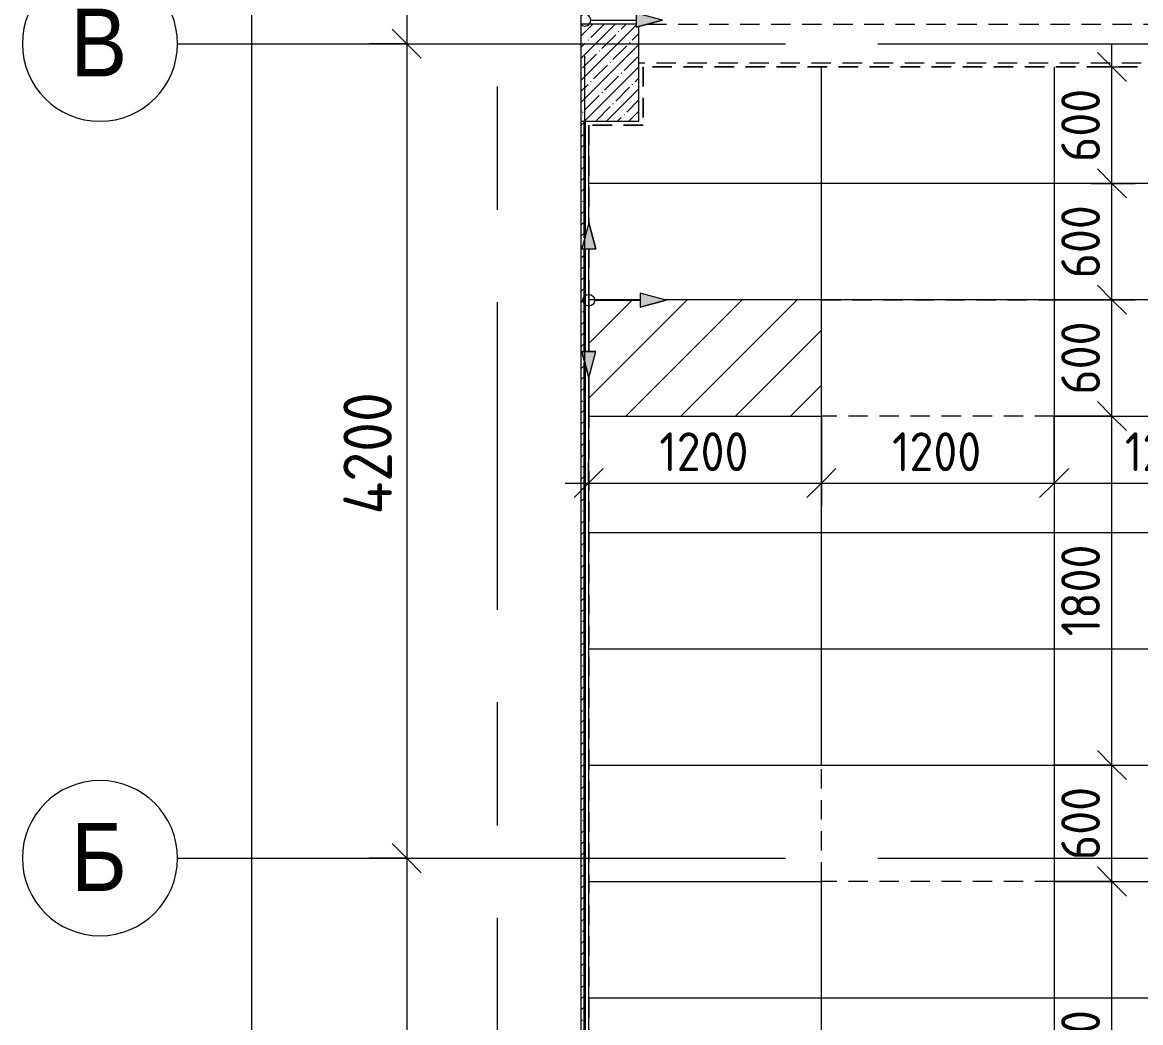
# Model space of a CAD drawing. Header units: millimetres. Extents: x 35861 to 236814, y -8553 to 29000.
# Drawn here: x 35861 to 41627, y 2752 to 7910 of the extents above; entities that cross this region are included whole.
import ezdxf

# ---------------------------------------------------------------- set-up
doc = ezdxf.new("R2010")
doc.units = ezdxf.units.MM
doc.linetypes.add('200_ШТРИХ__ш1_п0_6_', pattern=[160, 100, -60])
doc.linetypes.add('Осевая', pattern=[3175, 635, -476.25, 1587.5, -476.25])
for name, color, linetype, lineweight in [('A-ANNO-DIMS', 7, 'Continuous', 9), ('A-ANNO-DIMS-100', 7, 'Continuous', 9), ('A-DETL', 7, 'Continuous', 9), ('A-DETL-GENF', 7, 'Continuous', 9), ('A-DETL-MBND', 7, '200_ШТРИХ__ш1_п0_6_', 9), ('I-WALL', 7, 'Continuous', 9), ('S-COLS', 7, 'Continuous', 9), ('Оси', 7, 'Continuous', 9), ('Оси-1', 7, 'Continuous', 20), ('Оси-2', 7, 'Осевая', 9)]:
    doc.layers.add(name, color=color, linetype=linetype, lineweight=lineweight)
doc.layers.add('A-DETL-GENF-2', color=7, linetype='Continuous', lineweight=9, true_color=0x004000)
doc.layers.add('A-WALL-1', color=7, linetype='Continuous', lineweight=35, true_color=0x3c3c3c)
doc.styles.add('Arial', font='arial.ttf', dxfattribs={"width": 0.9, "height": 350})
doc.styles.add('ISOCPEUR', font='isocpeur.ttf', dxfattribs={"width": 0.9, "height": 250})
doc.styles.add('ISOCPEUR_1', font='isocpeur.ttf', dxfattribs={"width": 0.9, "height": 200})
doc.dimstyles.new('ISO-2_0_0_9К_Средний_округл2', dxfattribs={"dimscale": 304.8, "dimtxt": 199.196235, "dimasz": 0.492126, "dimexe": 0.393701, "dimexo": 0, "dimgap": 0, "dimtad": 1, "dimdec": 0, "dimrnd": 10, "dimzin": 0, "dimdsep": 46, "dimtxsty": 'ISOCPEUR_1', "dimblk1": 'OBLIQUE', "dimblk2": 'OBLIQUE', "dimsah": 1, "dimcen": 0.09, "dimdle": 0.393701, "dimazin": 0, "dimtfac": 1, "dimtdec": 4, "dimtix": 1, "dimtmove": 0, "dimatfit": 3, "dimfxl": 1, "dimtvp": 1, "dimtolj": 1, "dimtzin": 0, "dimarcsym": 2})
doc.dimstyles.new('ISO-2_5_0_9К_БОЛЬШОЙ', dxfattribs={"dimscale": 304.8, "dimtxt": 248.995294, "dimasz": 0.492126, "dimexe": 0.393701, "dimexo": 0.984252, "dimgap": 0, "dimtad": 1, "dimdec": 0, "dimrnd": 10, "dimzin": 0, "dimdsep": 46, "dimtxsty": 'ISOCPEUR', "dimblk1": 'OBLIQUE', "dimblk2": 'OBLIQUE', "dimsah": 1, "dimcen": 0.09, "dimdle": 0.393701, "dimazin": 0, "dimtfac": 1, "dimtdec": 4, "dimtix": 1, "dimtmove": 0, "dimatfit": 3, "dimfxl": 1, "dimtvp": 1, "dimtolj": 1, "dimtzin": 0, "dimarcsym": 2})
doc.dimstyles.new('ISO-2_5_0_9К_БОЛЬШОЙ_1', dxfattribs={"dimscale": 304.8, "dimtxt": 248.995294, "dimasz": 0.492126, "dimexe": 0.393701, "dimexo": 0.984252, "dimgap": 0, "dimtad": 1, "dimdec": 0, "dimrnd": 10, "dimzin": 0, "dimdsep": 46, "dimtxsty": 'ISOCPEUR', "dimblk1": 'OBLIQUE', "dimblk2": 'OBLIQUE', "dimsah": 1, "dimcen": 0.09, "dimdle": 0.393701, "dimazin": 0, "dimtfac": 1, "dimtdec": 4, "dimtix": 1, "dimtmove": 2, "dimatfit": 3, "dimfxl": 1, "dimtvp": 1, "dimtolj": 1, "dimtzin": 0, "dimarcsym": 2})

# ---------------------------------------------------------------- blocks, each defined once
blk = doc.blocks.new('BSC_Колонна _Прямоугольная - 500х500-23286270-План потолков с обозначением видов отделки и геометрии 1 этажа в осях 12 - 23')
at = {"layer": 'S-COLS'}
h = blk.add_hatch(dxfattribs=at)
h.set_pattern_fill('FP_2', color=256, style=0, pattern_type=2)
h.set_pattern_definition([(45, (-38790, -7650), (-57.02463, 57.02463), []), (45, (-38732.975, -7650), (-57.02463, 57.02463), [100.806, -20.161, 3.353, -16.808])])
h.paths.add_polyline_path([(-47.3, -250), (250, -250), (250, 238.7), (235.8, 234.9), (235.7, 250), (-47.3, 250), (-47.3, -171.1)])
for p, q in [((235.8, 250), (-47.3, 250)), ((250, -250), (250, 238.7)), ((-47.3, -250), (250, -250))]:
    blk.add_line(p, q, dxfattribs=at)
blk = doc.blocks.new('Начало раскладки_красным - Начало раскладки_красным-V42-План потолков с обозначением видов отделки и геометрии 1 этажа в осях 12 - 23')
at = {"layer": 'A-DETL-GENF'}
for points in [[(-18.2, 264.8), (36.2, 264.8), (0, 400), (-18.2, 332.3)], [(264.8, -36.2), (400, 0), (264.8, 36.2)]]:
    blk.add_hatch(color=256, dxfattribs=at).paths.add_polyline_path(points)
for p, q in [((0, 400), (-18.2, 332.3)), ((0, 400), (-18.2, 332.3)), ((36.2, 264.8), (0, 400)), ((0, 400), (36.2, 264.8)), ((-18.2, 264.8), (36.2, 264.8)), ((-18.2, 264.8), (36.2, 264.8)), ((0, 30), (0, 264.8)), ((30, 0), (264.8, 0)), ((400, 0), (264.8, 36.2)), ((264.8, 36.2), (264.8, -36.2)), ((400, 0), (264.8, 36.2)), ((264.8, 36.2), (264.8, -36.2)), ((400, 0), (264.8, -36.2)), ((264.8, -36.2), (400, 0))]:
    blk.add_line(p, q, dxfattribs=at)
for start, end in [(360, 128.89424), (231.05004, 360)]:
    blk.add_arc((0, 0), 30, start, end, dxfattribs=at)
blk = doc.blocks.new('DET_L_Линия разрыва - М100-30654842-План потолков с обозначением видов отделки и геометрии 1 этажа в осях 12 - 23')
at = {"layer": 'A-DETL-GENF'}
blk.add_line((24079.7, 0), (12339.9, 0), dxfattribs=at)
blk = doc.blocks.new('Начало раскладки_красным - Начало раскладки_красным-26110966-План потолков с обозначением видов отделки и геометрии 1 этажа в осях 12 - 23')
at = {"layer": 'A-DETL-GENF'}
for points in [[(-36.2, 264.8), (36.2, 264.8), (0, 400)], [(264.8, -36.2), (400, 0), (264.8, 36.2)], [(0, -400), (36.2, -264.8), (-36.2, -264.8)]]:
    blk.add_hatch(color=256, dxfattribs=at).paths.add_polyline_path(points)
for p, q in [((0, 400), (-36.2, 264.8)), ((0, 400), (-36.2, 264.8)), ((36.2, 264.8), (0, 400)), ((0, 400), (36.2, 264.8)), ((-36.2, 264.8), (36.2, 264.8)), ((-36.2, 264.8), (36.2, 264.8)), ((0, 30), (0, 264.8)), ((30, 0), (264.8, 0)), ((400, 0), (264.8, 36.2)), ((264.8, 36.2), (264.8, -36.2)), ((400, 0), (264.8, 36.2)), ((264.8, 36.2), (264.8, -36.2)), ((400, 0), (264.8, -36.2)), ((0, -30), (0, -264.8)), ((264.8, -36.2), (400, 0)), ((36.2, -264.8), (-36.2, -264.8)), ((-36.2, -264.8), (0, -400)), ((0, -400), (-36.2, -264.8)), ((-36.2, -264.8), (36.2, -264.8)), ((0, -400), (36.2, -264.8)), ((0, -400), (36.2, -264.8))]:
    blk.add_line(p, q, dxfattribs=at)
blk.add_circle((0, 0), 30, dxfattribs=at)
blk = doc.blocks.new('Ось сетки - D8-29747960-План потолков с обозначением видов отделки и геометрии 1 этажа в осях 12 - 23')
at = {"layer": 'Оси-1'}
for start, end in [(360, 180), (180, 360)]:
    blk.add_arc((0, 0), 4, start, end, dxfattribs=at)
blk = doc.blocks.new('DIMBLOCK27-План потолков с обозначением видов отделки и геометрии 1 этажа в осях 12 - 23')
at = {"layer": 'A-ANNO-DIMS-100', "lineweight": 20}
for p, q in [((37842.6, 10500), (37767.6, 10575)), ((37842.6, 10500), (37917.6, 10425)), ((37842.6, 7800), (37767.6, 7875)), ((37842.6, 7800), (37917.6, 7725))]:
    blk.add_line(p, q, dxfattribs=at)
at = {"layer": 'A-ANNO-DIMS-100'}
for p, q in [((37648.7, 10500), (37962.6, 10500)), ((37842.6, 10500), (37648.7, 10500)), ((37842.6, 10500), (37842.6, 7800)), ((37648.7, 7800), (37962.6, 7800)), ((37842.6, 7800), (37648.7, 7800))]:
    blk.add_line(p, q, dxfattribs=at)
at = {"layer": 'A-ANNO-DIMS-100', "color": 0, "insert": (37516, 8834), "char_height": 250, "width": 758.478, "attachment_point": 1, "rotation": 90, "line_spacing_factor": 1.149209, "style": 'ISOCPEUR'}
blk.add_mtext('2700', dxfattribs=at)
blk = doc.blocks.new('_Oblique')
at = {"color": 0, "linetype": 'ByBlock', "lineweight": -2}
blk.add_line((-0.5, -0.5), (0.5, 0.5), dxfattribs=at)
blk = doc.blocks.new('DIMBLOCK28-План потолков с обозначением видов отделки и геометрии 1 этажа в осях 12 - 23')
at = {"layer": 'A-ANNO-DIMS-100', "lineweight": 20}
for p, q in [((37842.6, 7800), (37767.6, 7875)), ((37842.6, 7800), (37917.6, 7725)), ((37842.6, 3600), (37767.6, 3675)), ((37842.6, 3600), (37917.6, 3525))]:
    blk.add_line(p, q, dxfattribs=at)
at = {"layer": 'A-ANNO-DIMS-100'}
for p, q in [((37648.7, 7800), (37962.6, 7800)), ((37842.6, 7800), (37648.7, 7800)), ((37842.6, 7800), (37842.6, 3600)), ((37648.7, 3600), (37962.6, 3600)), ((37842.6, 3600), (37648.7, 3600))]:
    blk.add_line(p, q, dxfattribs=at)
at = {"layer": 'A-ANNO-DIMS-100', "color": 0, "insert": (37516, 5372), "char_height": 250, "width": 787.208, "attachment_point": 1, "rotation": 90, "line_spacing_factor": 1.149209, "style": 'ISOCPEUR'}
blk.add_mtext('4200', dxfattribs=at)
blk = doc.blocks.new('DIMBLOCK29-План потолков с обозначением видов отделки и геометрии 1 этажа в осях 12 - 23')
at = {"layer": 'A-ANNO-DIMS-100', "lineweight": 20}
for p, q in [((37842.6, 3600), (37767.6, 3675)), ((37842.6, 3600), (37917.6, 3525)), ((37842.6, 0), (37767.6, 75)), ((37842.6, 0), (37917.6, -75))]:
    blk.add_line(p, q, dxfattribs=at)
at = {"layer": 'A-ANNO-DIMS-100'}
for p, q in [((37648.7, 3600), (37962.6, 3600)), ((37842.6, 3600), (37648.7, 3600)), ((37842.6, 3600), (37842.6, -120)), ((37648.7, 0), (37962.6, 0)), ((37842.6, 0), (37648.7, 0))]:
    blk.add_line(p, q, dxfattribs=at)
at = {"layer": 'A-ANNO-DIMS-100', "color": 0, "insert": (37516, 1484), "char_height": 250, "width": 758.478, "attachment_point": 1, "rotation": 90, "line_spacing_factor": 1.149209, "style": 'ISOCPEUR'}
blk.add_mtext('3600', dxfattribs=at)
blk = doc.blocks.new('DIMBLOCK30-План потолков с обозначением видов отделки и геометрии 1 этажа в осях 12 - 23')
at = {"layer": 'A-ANNO-DIMS-100'}
for p, q in [((37042.6, 27120), (37042.6, -120)), ((36848.7, 27000), (37162.6, 27000)), ((37042.6, 27000), (36848.7, 27000)), ((36848.7, 0), (37162.6, 0)), ((37042.6, 0), (36848.7, 0))]:
    blk.add_line(p, q, dxfattribs=at)
at = {"layer": 'A-ANNO-DIMS-100', "lineweight": 20}
for p, q in [((37042.6, 27000), (36967.6, 27075)), ((37042.6, 27000), (37117.6, 26925)), ((37042.6, 0), (36967.6, 75)), ((37042.6, 0), (37117.6, -75))]:
    blk.add_line(p, q, dxfattribs=at)
at = {"layer": 'A-ANNO-DIMS-100', "color": 0, "insert": (36716, 13801.2), "char_height": 250, "width": 948.097, "attachment_point": 1, "rotation": 90, "line_spacing_factor": 1.149209, "style": 'ISOCPEUR'}
blk.add_mtext('27000', dxfattribs=at)
blk = doc.blocks.new('DIMBLOCK34-План потолков с обозначением видов отделки и геометрии 1 этажа в осях 12 - 23')
at = {"layer": 'A-ANNO-DIMS-100', "lineweight": 20}
for p, q in [((41478.3, 3479.8), (41403.3, 3554.8)), ((41478.3, 3479.8), (41553.3, 3404.8)), ((41478.3, 1679.8), (41403.3, 1754.8)), ((41478.3, 1679.8), (41553.3, 1604.8))]:
    blk.add_line(p, q, dxfattribs=at)
at = {"layer": 'A-ANNO-DIMS-100'}
for p, q in [((41180.5, 3479.8), (41598.3, 3479.8)), ((41478.3, 3479.8), (41180.5, 3479.8)), ((41478.3, 1679.8), (41478.3, 3479.8)), ((41180.5, 1679.8), (41598.3, 1679.8)), ((41478.3, 1679.8), (41180.5, 1679.8))]:
    blk.add_line(p, q, dxfattribs=at)
at = {"layer": 'A-ANNO-DIMS-100', "color": 0, "insert": (41217, 2344.2), "char_height": 200, "width": 565.411, "attachment_point": 1, "rotation": 90, "line_spacing_factor": 1.149209, "style": 'ISOCPEUR_1'}
blk.add_mtext('1800', dxfattribs=at)
blk = doc.blocks.new('DIMBLOCK35-План потолков с обозначением видов отделки и геометрии 1 этажа в осях 12 - 23')
at = {"layer": 'A-ANNO-DIMS-100', "lineweight": 20}
for p, q in [((41478.3, 4079.8), (41403.3, 4154.8)), ((41478.3, 4079.8), (41553.3, 4004.8)), ((41478.3, 3479.8), (41403.3, 3554.8)), ((41478.3, 3479.8), (41553.3, 3404.8))]:
    blk.add_line(p, q, dxfattribs=at)
at = {"layer": 'A-ANNO-DIMS-100'}
for p, q in [((41180.5, 4079.8), (41598.3, 4079.8)), ((41478.3, 4079.8), (41180.5, 4079.8)), ((41478.3, 3479.8), (41478.3, 4079.8)), ((41180.5, 3479.8), (41598.3, 3479.8)), ((41478.3, 3479.8), (41180.5, 3479.8))]:
    blk.add_line(p, q, dxfattribs=at)
at = {"layer": 'A-ANNO-DIMS-100', "color": 0, "insert": (41217, 3590.2), "char_height": 200, "width": 455.087, "attachment_point": 1, "rotation": 90, "line_spacing_factor": 1.149209, "style": 'ISOCPEUR_1'}
blk.add_mtext('600', dxfattribs=at)
blk = doc.blocks.new('DIMBLOCK36-План потолков с обозначением видов отделки и геометрии 1 этажа в осях 12 - 23')
at = {"layer": 'A-ANNO-DIMS-100', "lineweight": 20}
for p, q in [((41478.3, 5879.8), (41403.3, 5954.8)), ((41478.3, 5879.8), (41553.3, 5804.8)), ((41478.3, 4079.8), (41403.3, 4154.8)), ((41478.3, 4079.8), (41553.3, 4004.8))]:
    blk.add_line(p, q, dxfattribs=at)
at = {"layer": 'A-ANNO-DIMS-100'}
for p, q in [((41180.5, 5879.8), (41598.3, 5879.8)), ((41478.3, 5879.8), (41180.5, 5879.8)), ((41478.3, 4079.8), (41478.3, 5879.8)), ((41180.5, 4079.8), (41598.3, 4079.8)), ((41478.3, 4079.8), (41180.5, 4079.8))]:
    blk.add_line(p, q, dxfattribs=at)
at = {"layer": 'A-ANNO-DIMS-100', "color": 0, "insert": (41217, 4744.2), "char_height": 200, "width": 565.411, "attachment_point": 1, "rotation": 90, "line_spacing_factor": 1.149209, "style": 'ISOCPEUR_1'}
blk.add_mtext('1800', dxfattribs=at)
blk = doc.blocks.new('DIMBLOCK37-План потолков с обозначением видов отделки и геометрии 1 этажа в осях 12 - 23')
at = {"layer": 'A-ANNO-DIMS-100', "lineweight": 20}
for p, q in [((41478.3, 6479.8), (41403.3, 6554.8)), ((41478.3, 6479.8), (41553.3, 6404.8)), ((41478.3, 5879.8), (41403.3, 5954.8)), ((41478.3, 5879.8), (41553.3, 5804.8))]:
    blk.add_line(p, q, dxfattribs=at)
at = {"layer": 'A-ANNO-DIMS-100'}
for p, q in [((41180.5, 6479.8), (41598.3, 6479.8)), ((41478.3, 6479.8), (41180.5, 6479.8)), ((41478.3, 5879.8), (41478.3, 6479.8)), ((41180.5, 5879.8), (41598.3, 5879.8)), ((41478.3, 5879.8), (41180.5, 5879.8))]:
    blk.add_line(p, q, dxfattribs=at)
at = {"layer": 'A-ANNO-DIMS-100', "color": 0, "insert": (41217, 5990.2), "char_height": 200, "width": 455.087, "attachment_point": 1, "rotation": 90, "line_spacing_factor": 1.149209, "style": 'ISOCPEUR_1'}
blk.add_mtext('600', dxfattribs=at)
blk = doc.blocks.new('DIMBLOCK38-План потолков с обозначением видов отделки и геометрии 1 этажа в осях 12 - 23')
at = {"layer": 'A-ANNO-DIMS-100', "lineweight": 20}
for p, q in [((41478.3, 7079.5), (41403.3, 7154.5)), ((41478.3, 7079.5), (41553.3, 7004.5)), ((41478.3, 6479.8), (41403.3, 6554.8)), ((41478.3, 6479.8), (41553.3, 6404.8))]:
    blk.add_line(p, q, dxfattribs=at)
at = {"layer": 'A-ANNO-DIMS-100'}
for p, q in [((41372.2, 7079.5), (41598.3, 7079.5)), ((41478.3, 7079.5), (41372.2, 7079.5)), ((41478.3, 6479.8), (41478.3, 7079.5)), ((41180.5, 6479.8), (41598.3, 6479.8)), ((41478.3, 6479.8), (41180.5, 6479.8))]:
    blk.add_line(p, q, dxfattribs=at)
at = {"layer": 'A-ANNO-DIMS-100', "color": 0, "insert": (41217, 6590), "char_height": 200, "width": 455.087, "attachment_point": 1, "rotation": 90, "line_spacing_factor": 1.149209, "style": 'ISOCPEUR_1'}
blk.add_mtext('600', dxfattribs=at)
blk = doc.blocks.new('DIMBLOCK39-План потолков с обозначением видов отделки и геометрии 1 этажа в осях 12 - 23')
at = {"layer": 'A-ANNO-DIMS-100'}
for p, q in [((41478.3, 7079.5), (41478.3, 7800)), ((41372.2, 7680), (41598.3, 7680)), ((41478.3, 7680), (41372.2, 7680)), ((41372.2, 7079.5), (41598.3, 7079.5)), ((41478.3, 7079.5), (41372.2, 7079.5))]:
    blk.add_line(p, q, dxfattribs=at)
at = {"layer": 'A-ANNO-DIMS-100', "lineweight": 20}
for p, q in [((41478.3, 7680), (41403.3, 7755)), ((41478.3, 7680), (41553.3, 7605)), ((41478.3, 7079.5), (41403.3, 7154.5)), ((41478.3, 7079.5), (41553.3, 7004.5))]:
    blk.add_line(p, q, dxfattribs=at)
at = {"layer": 'A-ANNO-DIMS-100', "color": 0, "insert": (41217, 7190.1), "char_height": 200, "width": 455.087, "attachment_point": 1, "rotation": 90, "line_spacing_factor": 1.149209, "style": 'ISOCPEUR_1'}
blk.add_mtext('600', dxfattribs=at)
blk = doc.blocks.new('DIMBLOCK56-План потолков с обозначением видов отделки и геометрии 1 этажа в осях 12 - 23')
at = {"layer": 'A-ANNO-DIMS-100'}
for p, q in [((39980.5, 5879.8), (39980.5, 5414.6)), ((39980.5, 5534.6), (39980.5, 5879.8)), ((38780, 5640.6), (38780, 5414.6)), ((38780, 5534.6), (38780, 5640.6)), ((38660, 5534.6), (39980.5, 5534.6))]:
    blk.add_line(p, q, dxfattribs=at)
at = {"layer": 'A-ANNO-DIMS-100', "lineweight": 20}
for p, q in [((38780, 5534.6), (38855, 5609.6)), ((39980.5, 5534.6), (40055.5, 5609.6)), ((38780, 5534.6), (38705, 5459.6)), ((39980.5, 5534.6), (39905.5, 5459.6))]:
    blk.add_line(p, q, dxfattribs=at)
at = {"layer": 'A-ANNO-DIMS-100', "color": 0, "insert": (39144.6, 5795.9), "char_height": 200, "width": 565.411, "attachment_point": 1, "line_spacing_factor": 1.149209, "style": 'ISOCPEUR_1'}
blk.add_mtext('1200', dxfattribs=at)
blk = doc.blocks.new('DIMBLOCK57-План потолков с обозначением видов отделки и геометрии 1 этажа в осях 12 - 23')
at = {"layer": 'A-ANNO-DIMS-100'}
for p, q in [((39980.5, 5879.8), (39980.5, 5414.6)), ((39980.5, 5534.6), (39980.5, 5879.8)), ((41180.5, 5879.8), (41180.5, 5414.6)), ((41180.5, 5534.6), (41180.5, 5879.8)), ((39980.5, 5534.6), (41180.5, 5534.6))]:
    blk.add_line(p, q, dxfattribs=at)
at = {"layer": 'A-ANNO-DIMS-100', "lineweight": 20}
for p, q in [((39980.5, 5534.6), (40055.5, 5609.6)), ((41180.5, 5534.6), (41255.5, 5609.6)), ((39980.5, 5534.6), (39905.5, 5459.6)), ((41180.5, 5534.6), (41105.5, 5459.6))]:
    blk.add_line(p, q, dxfattribs=at)
at = {"layer": 'A-ANNO-DIMS-100', "color": 0, "insert": (40344.9, 5795.9), "char_height": 200, "width": 565.411, "attachment_point": 1, "line_spacing_factor": 1.149209, "style": 'ISOCPEUR_1'}
blk.add_mtext('1200', dxfattribs=at)
blk = doc.blocks.new('DIMBLOCK58-План потолков с обозначением видов отделки и геометрии 1 этажа в осях 12 - 23')
at = {"layer": 'A-ANNO-DIMS-100'}
for p, q in [((41180.5, 5879.8), (41180.5, 5414.6)), ((41180.5, 5534.6), (41180.5, 5879.8)), ((42380.5, 5879.8), (42380.5, 5414.6)), ((42380.5, 5534.6), (42380.5, 5879.8)), ((41180.5, 5534.6), (42380.5, 5534.6))]:
    blk.add_line(p, q, dxfattribs=at)
at = {"layer": 'A-ANNO-DIMS-100', "lineweight": 20}
for p, q in [((41180.5, 5534.6), (41255.5, 5609.6)), ((42380.5, 5534.6), (42455.5, 5609.6)), ((41180.5, 5534.6), (41105.5, 5459.6)), ((42380.5, 5534.6), (42305.5, 5459.6))]:
    blk.add_line(p, q, dxfattribs=at)
at = {"layer": 'A-ANNO-DIMS-100', "color": 0, "insert": (41544.9, 5795.9), "char_height": 200, "width": 565.411, "attachment_point": 1, "line_spacing_factor": 1.149209, "style": 'ISOCPEUR_1'}
blk.add_mtext('1200', dxfattribs=at)

msp = doc.modelspace()

# ---------------------------------------------------------------- hatches: boundary and pattern name
at = {"layer": 'A-DETL-GENF-2'}
h = msp.add_hatch(dxfattribs=at)
h.set_pattern_fill('FP_71', color=256, style=0, pattern_type=2)
h.set_pattern_definition([(45, (0, 0), (-141.4214, 141.4214), [])])
h.paths.add_polyline_path([(39981, 5879.5), (39981, 6479.5), (39172.5, 6479.5), (39181, 6477.2), (39045.8, 6440.9), (39045.7, 6479.5), (38781, 6479.5), (38781, 6212.2), (38817.4, 6212.2), (38781, 6077), (38781, 5879.5), (39738.3, 5879.5)])
at = {"layer": 'A-DETL-MBND'}
h = msp.add_hatch(dxfattribs=at)
h.set_pattern_fill('FP_64', color=256, style=0, pattern_type=2)
h.set_pattern_definition([(180, (39981, 8879.5), (-7e-14, -600), []), (270, (39981, 8879.5), (1200, 7e-14), [])])
h.paths.add_polyline_path([(41181.6, 501), (42910, 501), (42910, 1079.8), (42380.5, 1079.8), (42380.5, 1679.8), (42910, 1679.8), (42910, 3479.8), (42380.5, 3479.8), (42380.5, 4079.8), (42910, 4079.8), (42910, 5879.8), (42380.5, 5879.8), (42380.5, 6479.8), (42910, 6479.8), (42910, 7049), (42889, 7049), (42889, 7679), (39061, 7679), (39061, 7379), (38781, 7379), (38781, 6876.1), (38817.1, 6741.8), (38781, 6741.7), (38781, 6212.2), (38817.4, 6212.2), (38781, 6077), (38781, 1199.1), (38817.1, 1064.8), (38781, 1064.7), (38781, 800), (39045.8, 800), (39045.7, 836.4), (39180.1, 800), (39060, 767.7), (39061, 501), (39738.3, 501)])
h.paths.add_polyline_path([(43711, 501), (43711, 502), (47389, 502), (47389, 7659), (44211, 7659), (44211, 7049), (43410, 7049), (43410, 6479.8), (43580.5, 6479.8), (43580.5, 5879.8), (43410, 5879.8), (43410, 4079.8), (43580.5, 4079.8), (43580.5, 3479.8), (43410, 3479.8), (43410, 1679.8), (43580.5, 1679.8), (43580.5, 1079.8), (43410, 1079.8), (43410, 501), (43710, 501)])
h.paths.add_polyline_path([(45980.5, 1079.8), (44780.5, 1079.8), (44780.5, 1679.8), (45980.5, 1679.8)])
h.paths.add_polyline_path([(39980.5, 1079.8), (39980.5, 1679.8), (41180.5, 1679.8), (41180.5, 1079.8)])
h.paths.add_polyline_path([(45980.5, 3479.8), (44780.5, 3479.8), (44780.5, 4079.8), (45980.5, 4079.8), (45980.5, 3689.7)])
h.paths.add_polyline_path([(41180.5, 3479.8), (39980.5, 3479.8), (39980.5, 4079.8), (41180.5, 4079.8), (41180.5, 3689.7)])
h.paths.add_polyline_path([(45980.5, 5879.8), (44780.5, 5879.8), (44780.5, 6479.8), (45980.5, 6479.8)])
h.paths.add_polyline_path([(39981, 5879.8), (39980.5, 5879.8), (39980.5, 6479.8), (41180.5, 6479.8), (41180.5, 5879.8)])
h.paths.add_polyline_path([(39045.8, 6440.9), (39045.7, 6513.4), (39181, 6477.2), (39115.3, 6459.6)])
at = {"layer": 'I-WALL'}
h = msp.add_hatch(dxfattribs=at)
h.set_pattern_fill('FP_1', color=256, style=0, pattern_type=2)
h.set_pattern_definition([(45, (0, 0), (-57.02463, 57.02463), []), (45, (57.025, 0), (-57.02463, 57.02463), [100.806, -20.161, 3.353, -16.808])])
h.paths.add_polyline_path([(38760, 400), (38760, 1064.8), (38744.6, 1064.7), (38760, 1122.3), (38760, 6156), (38744.9, 6212.2), (38760, 6212.2), (38760, 6741.7), (38744.6, 6741.7), (38760, 6799.3), (38760, 7400), (38742.7, 7400), (38742.7, 400)])

# ---------------------------------------------------------------- linework, layer by layer
at = {"layer": 'A-DETL'}
for p, q in [((39045.8, 6479.5), (38781, 6479.5)), ((38781, 6479.5), (38781, 6212.2)), ((39981, 6479.5), (39172.5, 6479.5)), ((39981, 5879.5), (39981, 6479.5)), ((38781, 6077.8), (38781, 5879.5)), ((38781, 5879.5), (39981, 5879.5))]:
    msp.add_line(p, q, dxfattribs=at)
at = {"layer": 'A-DETL-MBND'}
for p, q in [((39081.9, 7900), (42910, 7900)), ((42910, 7700), (39040, 7700)), ((39060, 7680), (39060, 7380)), ((42890, 7680), (39060, 7680)), ((42889, 7679), (39061, 7679)), ((39061, 7679), (39061, 7379)), ((42889, 7679), (39061, 7679)), ((39061, 7679), (39061, 7379)), ((38780, 7380), (38780, 6874.1)), ((39060, 7380), (38780, 7380)), ((39061, 7379), (38781, 7379)), ((38781, 7379), (38781, 6876.1)), ((39061, 7379), (38781, 7379)), ((38781, 7379), (38781, 6876.1)), ((38780, 6741.8), (38780, 6212.2)), ((38781, 6741.8), (38781, 6212.2)), ((38781, 6741.8), (38781, 6212.2)), ((39980.5, 6479.8), (41180.5, 6479.8)), ((39980.5, 5879.8), (39980.5, 6479.5)), ((41180.5, 6479.8), (41180.5, 5879.8)), ((38780, 6081.6), (38780, 1197.1)), ((38781, 6077.8), (38781, 1199.1)), ((38781, 6077.8), (38781, 1199.1)), ((41180.5, 5879.8), (39981, 5879.8)), ((39980.5, 3479.8), (39980.5, 4079.8)), ((39980.5, 4079.8), (41180.5, 4079.8)), ((41180.5, 4079.8), (41180.5, 3479.8)), ((41180.5, 3479.8), (39980.5, 3479.8))]:
    msp.add_line(p, q, dxfattribs=at)
at = {"layer": 'A-WALL-1'}
for p, q in [((38760, 6799.3), (38760, 7400)), ((38760, 6212.2), (38760, 6741.7)), ((38760, 1122.3), (38760, 6156))]:
    msp.add_line(p, q, dxfattribs=at)
at = {"layer": 'Оси'}
for p, q in [((36660.8, 7800), (39160.8, 7800)), ((36660.8, 3600), (39160.8, 3600))]:
    msp.add_line(p, q, dxfattribs=at)
at = {"layer": 'Оси-2'}
for p, q in [((38310, 593.7), (38310, 21277.7)), ((38760, 1863.7), (38760, 12700)), ((39160.8, 7800), (82200, 7800)), ((39160.8, 3600), (82200, 3600))]:
    msp.add_line(p, q, dxfattribs=at)

# ---------------------------------------------------------------- block references
at = {"layer": 'A-DETL-GENF'}
for name, p, rotation in [('DET_L_Линия разрыва - М100-30654842-План потолков с обозначением видов отделки и геометрии 1 этажа в осях 12 - 23', (38742.7, 23799.7), 270.0000000000003), ('Начало раскладки_красным - Начало раскладки_красным-V42-План потолков с обозначением видов отделки и геометрии 1 этажа в осях 12 - 23', (38761, 7921), 0.03359668727813597), ('Начало раскладки_красным - Начало раскладки_красным-26110966-План потолков с обозначением видов отделки и геометрии 1 этажа в осях 12 - 23', (38781, 6477), 0.03359668727813597)]:
    msp.add_blockref(name, p, dxfattribs=dict(at, rotation=rotation))
at = {"layer": 'S-COLS'}
msp.add_blockref('BSC_Колонна _Прямоугольная - 500х500-23286270-План потолков с обозначением видов отделки и геометрии 1 этажа в осях 12 - 23', (38790, 7650), dxfattribs=at)
at = {"layer": 'Оси-1', "xscale": 99.99999999999993, "yscale": 99.99999999999993, "zscale": 99.99999999999993, "rotation": 269.9999999999994}
for p in [(36260.8, 7800), (36260.8, 3600)]:
    msp.add_blockref('Ось сетки - D8-29747960-План потолков с обозначением видов отделки и геометрии 1 этажа в осях 12 - 23', p, dxfattribs=at)

# ---------------------------------------------------------------- texts
at = {"layer": 'Оси', "char_height": 350, "attachment_point": 1, "style": 'Arial'}
for s, insert, width in [('\\fArial|b0|i0|c204|p34|;\\W.9;В', (36108, 7981), 360.759), ('\\fArial|b0|i0|c204|p34|;\\W.9;Б', (36111.2, 3781), 353.544)]:
    msp.add_mtext(s, dxfattribs=dict(at, insert=insert, width=width))

# ---------------------------------------------------------------- dimensions: what is measured, and where the dimension line sits
at = {"layer": 'A-ANNO-DIMS'}
dim = msp.add_linear_dim(base=(37042.6, 0), p1=(37148.7, 27000), p2=(37148.7, 0), angle=90, dimstyle='ISO-2_5_0_9К_БОЛЬШОЙ_1', override={"dimpost": '<>', "dimfxl": 26999.999823}, dxfattribs=at)
dim.commit()
dim.dimension.update_dxf_attribs({"geometry": 'DIMBLOCK30-План потолков с обозначением видов отделки и геометрии 1 этажа в осях 12 - 23', "text_midpoint": (36882.7, 14275.2), "dimtype": 160, "text_rotation": 90})
for base, p1, p2, dimstyle, override, picture, middle in [((37842.6, 7800), (37948.7, 10500), (37948.7, 7800), 'ISO-2_5_0_9К_БОЛЬШОЙ', {"dimpost": '<>', "dimfxl": 2700}, 'DIMBLOCK27-План потолков с обозначением видов отделки и геометрии 1 этажа в осях 12 - 23', (37717.6, 9150)), ((37842.6, 3600), (37948.7, 7800), (37948.7, 3600), 'ISO-2_5_0_9К_БОЛЬШОЙ', {"dimpost": '<>', "dimfxl": 4200}, 'DIMBLOCK28-План потолков с обозначением видов отделки и геометрии 1 этажа в осях 12 - 23', (37717.6, 5700)), ((41478.3026835, 7680.0000053), (41372.2366663, 7079.5000053), (41372.2366663, 7680.0000053), 'ISO-2_0_0_9К_Средний_округл2', {"dimpost": '<>', "dimfxl": 600.5}, 'DIMBLOCK39-План потолков с обозначением видов отделки и геометрии 1 этажа в осях 12 - 23', (41378.3026835, 7379.7500053)), ((41478.3, 7079.5), (41180.5, 6479.8), (41372.2, 7079.5), 'ISO-2_0_0_9К_Средний_округл2', {"dimpost": '<>', "dimfxl": 629.624567}, 'DIMBLOCK38-План потолков с обозначением видов отделки и геометрии 1 этажа в осях 12 - 23', (41378.3, 6779.6)), ((41478.3, 6479.8), (41180.5, 5879.8), (41180.5, 6479.8), 'ISO-2_0_0_9К_Средний_округл2', {"dimpost": '<>', "dimfxl": 600}, 'DIMBLOCK37-План потолков с обозначением видов отделки и геометрии 1 этажа в осях 12 - 23', (41378.3, 6179.8)), ((41478.3, 5879.8), (41180.5, 4079.8), (41180.5, 5879.8), 'ISO-2_0_0_9К_Средний_округл2', {"dimpost": '<>', "dimfxl": 1800}, 'DIMBLOCK36-План потолков с обозначением видов отделки и геометрии 1 этажа в осях 12 - 23', (41378.3, 4979.8)), ((41478.3, 4079.8), (41180.5, 3479.8), (41180.5, 4079.8), 'ISO-2_0_0_9К_Средний_округл2', {"dimpost": '<>', "dimfxl": 600}, 'DIMBLOCK35-План потолков с обозначением видов отделки и геометрии 1 этажа в осях 12 - 23', (41378.3, 3779.8)), ((37842.6, 0), (37948.7, 3600), (37948.7, 0), 'ISO-2_5_0_9К_БОЛЬШОЙ', {"dimpost": '<>', "dimfxl": 3600}, 'DIMBLOCK29-План потолков с обозначением видов отделки и геометрии 1 этажа в осях 12 - 23', (37717.6, 1800)), ((41478.3, 3479.8), (41180.5, 1679.8), (41180.5, 3479.8), 'ISO-2_0_0_9К_Средний_округл2', {"dimpost": '<>', "dimfxl": 1800}, 'DIMBLOCK34-План потолков с обозначением видов отделки и геометрии 1 этажа в осях 12 - 23', (41378.3, 2579.8))]:
    dim = msp.add_linear_dim(base=base, p1=p1, p2=p2, angle=90, dimstyle=dimstyle, override=override, dxfattribs=at)
    dim.commit()
    dim.dimension.update_dxf_attribs({"geometry": picture, "text_midpoint": middle})
for base, p1, p2, override, picture, middle in [((39980.462, 5534.5701), (38780, 5640.6361), (39980.462, 5879.7921), {"dimpost": '<>', "dimfxl": 1224.052596}, 'DIMBLOCK56-План потолков с обозначением видов отделки и геометрии 1 этажа в осях 12 - 23', (39380.231, 5634.5701)), ((41180.5, 5534.6), (39980.5, 5879.8), (41180.5, 5879.8), {"dimpost": '<>', "dimfxl": 1200}, 'DIMBLOCK57-План потолков с обозначением видов отделки и геометрии 1 этажа в осях 12 - 23', (40580.5, 5634.6)), ((42380.5, 5534.6), (41180.5, 5879.8), (42380.5, 5879.8), {"dimpost": '<>', "dimfxl": 1200}, 'DIMBLOCK58-План потолков с обозначением видов отделки и геометрии 1 этажа в осях 12 - 23', (41780.5, 5634.6))]:
    dim = msp.add_linear_dim(base=base, p1=p1, p2=p2, dimstyle='ISO-2_0_0_9К_Средний_округл2', override=override, dxfattribs=at)
    dim.commit()
    dim.dimension.update_dxf_attribs({"geometry": picture, "text_midpoint": middle})

doc.saveas('drawing.dxf')
